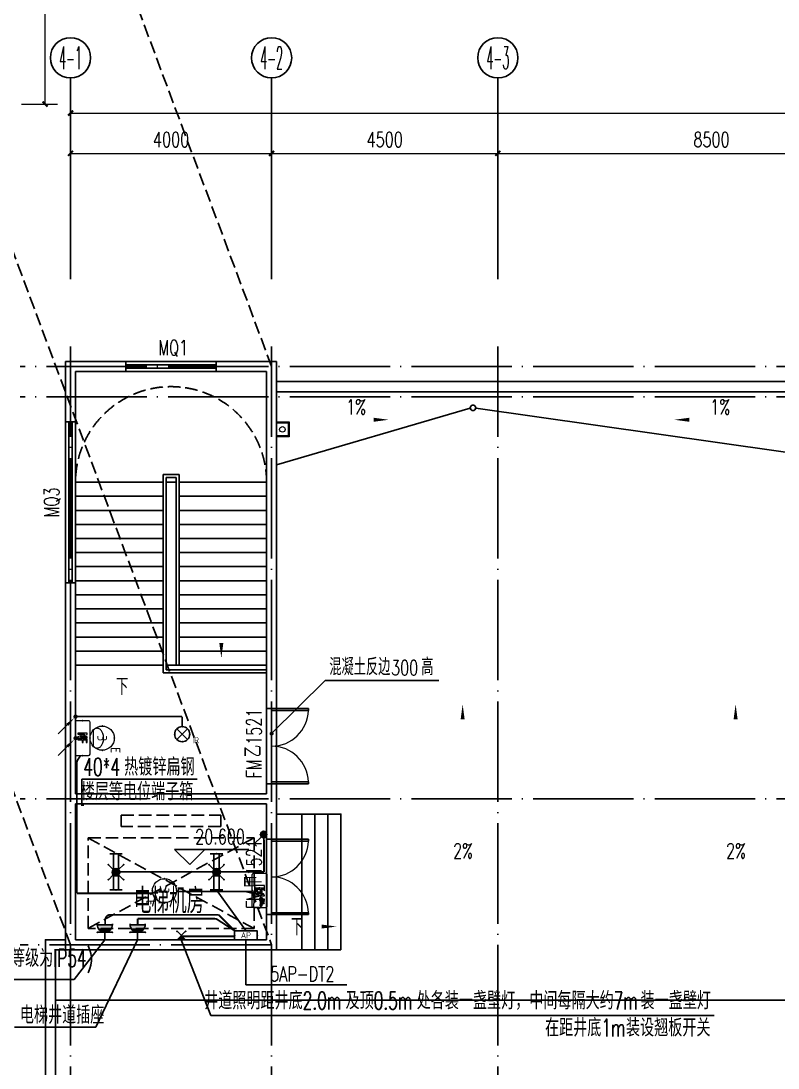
# Model space of a CAD drawing. Extents: x -124594 to 516503, y -3148 to 203159.
# Drawn here: x 356425 to 371484, y 102439 to 123263 of the extents above; entities that cross this region are included whole.
import ezdxf
from ezdxf.enums import TextEntityAlignment as Align

# ---------------------------------------------------------------- set-up
doc = ezdxf.new("R2010")
doc.units = 0
doc.header["$LTSCALE"] = 1000
doc.header["$MEASUREMENT"] = 0
for name, pattern in [('CENTER2', [1.125, 0.75, -0.125, 0.125, -0.125]), ('DASH', [0.35, 0.25, -0.1]), ('DOTE', [2.42, 2, -0.2, 0.02, -0.2])]:
    doc.linetypes.add(name, pattern=pattern)
for name, color, linetype in [('AXIS', 3, 'Continuous'), ('AXIS_TEXT', 7, 'Continuous'), ('DIM-插座', 3, 'Continuous'), ('DIM-箱柜', 3, 'Continuous'), ('DIM_LEAD', 3, 'Continuous'), ('DIM_SYMB', 3, 'Continuous'), ('DOOR_FIRE', 4, 'Continuous'), ('DOOR_FIRE_TEXT', 7, 'Continuous'), ('EQUIP-插座', 3, 'Continuous'), ('EQUIP-消防', 3, 'Continuous'), ('EQUIP-照明', 3, 'Continuous'), ('EQUIP-箱柜', 3, 'Continuous'), ('J-ANNO-标高标注', 144, 'Continuous'), ('J-AXIS-轴线', 1, 'DOTE'), ('J-DETL-立管管线', 181, 'Continuous'), ('J-DOOR-窗', 8, 'Continuous'), ('J-FLOR-屋顶', 140, 'Continuous'), ('J-STAIR-楼梯', 142, 'Continuous'), ('J-STAIR-电梯', 142, 'Continuous'), ('J-WALL-墙体', 2, 'Continuous'), ('LWIRE', 4, 'Continuous'), ('PUB_DIM', 3, 'Continuous'), ('PUB_TEXT', 7, 'Continuous'), ('TEL_LEAD', 3, 'Continuous'), ('TEL_TEXT', 7, 'Continuous'), ('WINDOW_TEXT', 7, 'Continuous'), ('WIRE-应急', 1, 'DASH'), ('WIRE-接地', 4, 'Continuous'), ('WIRE-插座', 5, 'Continuous'), ('WIRE-照明', 1, 'Continuous'), ('分水线', 4, 'Continuous')]:
    doc.layers.add(name, color=color, linetype=linetype)
doc.layers.add('建筑底图', color=8, linetype='Continuous', lineweight=5)
doc.styles.add('_TCH_AXIS', font='COMPLEX', dxfattribs={"bigfont": 'GBCBIG'})
doc.styles.add('_TCH_DIM', font='SIMPLEX', dxfattribs={"bigfont": 'GBCBIG'})
doc.styles.add('_TCH_DIM_T3', font='SIMPLEX', dxfattribs={"width": 0.705882, "bigfont": 'GBCBIG'})
doc.styles.add('_TCH_WINDOW', font='SIMPLEX', dxfattribs={"height": 3.5, "bigfont": 'GBCBIG'})
doc.styles.add('_TEL_ATTDEF', font='GBENOR', dxfattribs={"width": 0.8, "height": 3, "bigfont": 'GBCBIG'})
doc.styles.add('_TEL_DIM', font='SIMPLEX', dxfattribs={"width": 0.8, "height": 3.5, "bigfont": 'HZTXT'})
doc.styles.add('COMPLEX', font='COMPLEX')
doc.styles.add('HZ', font='simplex.shx', dxfattribs={"width": 0.7, "bigfont": 'hztxt.shx'})
doc.styles.get("Standard").update_dxf_attribs({"font": 'gbenor.shx', "bigfont": 'gbcbig.shx'})
doc.dimstyles.new('_TCH_ARCH&&100', dxfattribs={"dimtxt": 297.5, "dimasz": 100, "dimexe": 250, "dimexo": 300, "dimgap": 126.25, "dimtad": 1, "dimdec": 0, "dimzin": 0, "dimdsep": 46, "dimtxsty": '_TCH_DIM_T3', "dimblk": 'ARCHTICK', "dimcen": 0.09, "dimclrt": 7, "dimazin": 2, "dimtfac": 1, "dimtdec": 0, "dimtix": 1, "dimtmove": 2, "dimatfit": 3, "dimfxl": 1, "dimtolj": 1, "dimtzin": 0, "dimarcsym": 0})

# ---------------------------------------------------------------- blocks, each defined once
blk = doc.blocks.new('_AXISO')
blk.add_circle((0, 0), 0.5)
at = {"layer": 'AXIS_TEXT', "style": 'COMPLEX', "width": 1.041667}
blk.add_attdef('A', text='', height=0.56, dxfattribs=at).set_placement((-0.25, -0.28), (0.25, -0.28), align=Align.FIT)
blk = doc.blocks.new('_ArchTick')
at = {"color": 0, "linetype": 'ByBlock', "const_width": 0.4}
blk.add_lwpolyline([(-0.5, -0.5), (0.5, 0.5)], dxfattribs=at)
blk = doc.blocks.new('*D258')
at = {"layer": 'AXIS', "color": 0, "lineweight": -2, "transparency": 16777216}
for p, q in [((357411, 118430), (357411, 121680)), ((403911, 118430), (403911, 121680)), ((357411, 121430), (403911, 121430))]:
    blk.add_line(p, q, dxfattribs=at)
at = {"layer": 'Defpoints', "color": 0, "transparency": 16777216}
for p in [(403911, 121430), (357411, 118130), (403911, 118130)]:
    blk.add_point(p, dxfattribs=at)
at = {"layer": 'AXIS', "color": 0, "lineweight": -2, "transparency": 16777216, "xscale": 100, "yscale": 100, "zscale": 100, "rotation": 180}
blk.add_blockref('_ArchTick', (357411, 121430), dxfattribs=at)
at = {"layer": 'AXIS', "color": 0, "lineweight": -2, "transparency": 16777216, "xscale": 100, "yscale": 100, "zscale": 100}
blk.add_blockref('_ArchTick', (403911, 121430), dxfattribs=at)
at = {"layer": 'AXIS', "color": 7, "transparency": 16777216, "insert": (380661, 121705), "char_height": 297.5, "attachment_point": 5, "style": '_TCH_DIM_T3'}
blk.add_mtext('\\A1;46500', dxfattribs=at)
blk = doc.blocks.new('*D264')
at = {"layer": 'AXIS', "color": 0, "lineweight": -2, "transparency": 16777216}
for p, q in [((365911, 118430), (365911, 120880)), ((374411, 118430), (374411, 120880)), ((365911, 120630), (374411, 120630))]:
    blk.add_line(p, q, dxfattribs=at)
at = {"layer": 'Defpoints', "color": 0, "transparency": 16777216}
for p in [(374411, 120630), (365911, 118130), (374411, 118130)]:
    blk.add_point(p, dxfattribs=at)
at = {"layer": 'AXIS', "color": 0, "lineweight": -2, "transparency": 16777216, "xscale": 100, "yscale": 100, "zscale": 100, "rotation": 180}
blk.add_blockref('_ArchTick', (365911, 120630), dxfattribs=at)
at = {"layer": 'AXIS', "color": 0, "lineweight": -2, "transparency": 16777216, "xscale": 100, "yscale": 100, "zscale": 100}
blk.add_blockref('_ArchTick', (374411, 120630), dxfattribs=at)
at = {"layer": 'AXIS', "color": 7, "transparency": 16777216, "insert": (370161, 120905), "char_height": 297.5, "attachment_point": 5, "style": '_TCH_DIM_T3'}
blk.add_mtext('\\A1;8500', dxfattribs=at)
blk = doc.blocks.new('*D265')
at = {"layer": 'AXIS', "color": 0, "lineweight": -2, "transparency": 16777216}
for p, q in [((361411, 118430), (361411, 120880)), ((365911, 118430), (365911, 120880)), ((361411, 120630), (365911, 120630))]:
    blk.add_line(p, q, dxfattribs=at)
at = {"layer": 'Defpoints', "color": 0, "transparency": 16777216}
for p in [(365911, 120630), (361411, 118130), (365911, 118130)]:
    blk.add_point(p, dxfattribs=at)
at = {"layer": 'AXIS', "color": 0, "lineweight": -2, "transparency": 16777216, "xscale": 100, "yscale": 100, "zscale": 100, "rotation": 180}
blk.add_blockref('_ArchTick', (361411, 120630), dxfattribs=at)
at = {"layer": 'AXIS', "color": 0, "lineweight": -2, "transparency": 16777216, "xscale": 100, "yscale": 100, "zscale": 100}
blk.add_blockref('_ArchTick', (365911, 120630), dxfattribs=at)
at = {"layer": 'AXIS', "color": 7, "transparency": 16777216, "insert": (363661, 120905), "char_height": 297.5, "attachment_point": 5, "style": '_TCH_DIM_T3'}
blk.add_mtext('\\A1;4500', dxfattribs=at)
blk = doc.blocks.new('*D266')
at = {"layer": 'AXIS', "color": 0, "lineweight": -2, "transparency": 16777216}
for p, q in [((357411, 118430), (357411, 120880)), ((361411, 118430), (361411, 120880)), ((357411, 120630), (361411, 120630))]:
    blk.add_line(p, q, dxfattribs=at)
at = {"layer": 'Defpoints', "color": 0, "transparency": 16777216}
for p in [(361411, 120630), (357411, 118130), (361411, 118130)]:
    blk.add_point(p, dxfattribs=at)
at = {"layer": 'AXIS', "color": 0, "lineweight": -2, "transparency": 16777216, "xscale": 100, "yscale": 100, "zscale": 100, "rotation": 180}
blk.add_blockref('_ArchTick', (357411, 120630), dxfattribs=at)
at = {"layer": 'AXIS', "color": 0, "lineweight": -2, "transparency": 16777216, "xscale": 100, "yscale": 100, "zscale": 100}
blk.add_blockref('_ArchTick', (361411, 120630), dxfattribs=at)
at = {"layer": 'AXIS', "color": 7, "transparency": 16777216, "insert": (359411, 120905), "char_height": 297.5, "attachment_point": 5, "style": '_TCH_DIM_T3'}
blk.add_mtext('\\A1;4000', dxfattribs=at)
blk = doc.blocks.new('*D295')
at = {"layer": 'Defpoints', "color": 0, "transparency": 16777216}
for p in [(356136, 126611), (356905, 126611), (356136, 121611)]:
    blk.add_point(p, dxfattribs=at)
at = {"layer": 'PUB_DIM', "color": 0, "lineweight": -2, "transparency": 16777216}
for p, q in [((356436, 126611), (357155, 126611)), ((356905, 121611), (356905, 126611)), ((356436, 121611), (357155, 121611))]:
    blk.add_line(p, q, dxfattribs=at)
at = {"layer": 'PUB_DIM', "color": 0, "lineweight": -2, "transparency": 16777216, "xscale": 100, "yscale": 100, "zscale": 100}
for p, rotation in [((356905, 126611), 90), ((356905, 121611), 270)]:
    blk.add_blockref('_ArchTick', p, dxfattribs=dict(at, rotation=rotation))
at = {"layer": 'PUB_DIM', "color": 7, "transparency": 16777216, "insert": (356630, 124111), "char_height": 297.5, "attachment_point": 5, "rotation": 90, "style": '_TCH_DIM_T3'}
blk.add_mtext('\\A1;5000', dxfattribs=at)
blk = doc.blocks.new('$TCHSYS$WIN2D')
for p, q in [((-0.5, 0.5), (0.5, 0.5)), ((-0.5, 0.5), (-0.5, -0.5)), ((0.5, 0.5), (0.5, -0.5)), ((0.5, 0.1667), (-0.5, 0.1667)), ((0.5, -0.1667), (-0.5, -0.1667)), ((-0.5, -0.5), (0.5, -0.5))]:
    blk.add_line(p, q)
blk = doc.blocks.new('$DorLib2D$00000002')
for p, q in [((-0.5, 0), (-0.5, 0.4875)), ((-0.475, 0.4875), (-0.5, 0.4875)), ((-0.475, 0), (-0.475, 0.4875)), ((0.475, 0), (0.475, 0.4875)), ((0.475, 0.4875), (0.5, 0.4875)), ((0.5, 0), (0.5, 0.4875)), ((-0.5, 0), (-0.475, 0)), ((0.5, 0), (0.475, 0))]:
    blk.add_line(p, q)
at = {"lineweight": 13}
for centre, start, end in [((-0.4875, 0), 0, 88.53072), ((0.4875, 0), 91.46928, 180)]:
    blk.add_arc(centre, 0.4875, start, end, dxfattribs=at)
blk = doc.blocks.new('$equip_U$00000091(cyquan-PC)')
at = {"lineweight": 0}
for p, q in [((0.031, 0.482), (0.031, 0.098)), ((0.183, 0.482), (0.031, 0.482)), ((0.072, 0.44), (0.183, 0.44)), ((0.072, 0.314), (0.072, 0.44)), ((0.183, 0.44), (0.183, 0.482)), ((0.031, 0.098), (0.072, 0.098)), ((0.183, 0.314), (0.072, 0.314)), ((0.072, 0.271), (0.183, 0.271)), ((0.072, 0.098), (0.072, 0.271)), ((0.183, 0.271), (0.183, 0.314))]:
    blk.add_line(p, q, dxfattribs=at)
blk.add_lwpolyline([(-0.658, 0), (0.658, 0, 0.414214), (0.72, 0.062), (0.72, 0.538, 0.414213), (0.658, 0.6), (-0.658, 0.6, 0.414214), (-0.72, 0.538, 0), (-0.72, 0.062, 0.414245), (-0.658, 0, 18481.445439)], format="xyb", dxfattribs=at)
blk.add_lwpolyline([(-0.203, 0.482), (-0.203, 0.098), (-0.162, 0.098), (-0.162, 0.377), (-0.16, 0.377), (-0.061, 0.098), (-0.016, 0.098), (-0.016, 0.482), (-0.057, 0.482), (-0.057, 0.204), (-0.059, 0.204), (-0.158, 0.482)], close=True, dxfattribs=at)
for p in [(0, 0.6), (-0.72, 0.3), (0, 0), (0.72, 0.3)]:
    blk.add_point(p)
at = {"color": 7, "style": '_TEL_DIM', "flags": 1}
for tag in ['A', 'REMARK']:
    blk.add_attdef(tag, text='', height=0.00002, dxfattribs=at).set_placement((0, 0), align=Align.MIDDLE_CENTER)
blk = doc.blocks.new('$equip_U$00000078(OW7S4Z35Z8O8O2W)')
at = {"xscale": 1.59999999999984, "yscale": 1.59999999999984, "zscale": 1.59999999999984}
blk.add_blockref('$equip_U$00000091(cyquan-PC)', (0, 0), dxfattribs=at)
at = {"color": 7, "style": '_TEL_DIM', "flags": 1}
blk.add_attdef('A', text='', height=0.0000333, dxfattribs=at).set_placement((0, 0), align=Align.MIDDLE_CENTER)
blk = doc.blocks.new('$equip_U$00000137(cyquan-PC)')
at = {"color": 253, "lineweight": 0}
for p, q in [((-0.334, 0.448), (-0.355, 0.426)), ((-0.31, 0.468), (-0.334, 0.448)), ((-0.283, 0.487), (-0.31, 0.468)), ((-0.254, 0.504), (-0.283, 0.487)), ((-0.222, 0.519), (-0.254, 0.504)), ((-0.188, 0.532), (-0.222, 0.519)), ((-0.153, 0.543), (-0.188, 0.532)), ((-0.116, 0.552), (-0.153, 0.543)), ((-0.078, 0.558), (-0.116, 0.552)), ((-0.039, 0.562), (-0.078, 0.558)), ((0, 0.563), (-0.039, 0.562)), ((0.039, 0.562), (0, 0.563)), ((0.078, 0.558), (0.039, 0.562)), ((0.116, 0.552), (0.078, 0.558)), ((0.153, 0.543), (0.116, 0.552)), ((0.188, 0.532), (0.153, 0.543)), ((0.222, 0.519), (0.188, 0.532)), ((0.254, 0.504), (0.222, 0.519)), ((0.283, 0.487), (0.254, 0.504)), ((0.31, 0.468), (0.283, 0.487)), ((0.334, 0.448), (0.31, 0.468)), ((0.355, 0.426), (0.334, 0.448)), ((-0.405, 0.328), (-0.409, 0.302)), ((-0.409, 0.302), (-0.408, 0.276)), ((-0.408, 0.276), (-0.404, 0.25)), ((-0.398, 0.353), (-0.405, 0.328)), ((-0.404, 0.25), (-0.396, 0.224)), ((-0.387, 0.378), (-0.398, 0.353)), ((-0.396, 0.224), (-0.385, 0.199)), ((-0.373, 0.402), (-0.387, 0.378)), ((-0.385, 0.199), (-0.37, 0.175)), ((-0.355, 0.426), (-0.373, 0.402)), ((-0.37, 0.175), (-0.352, 0.152)), ((-0.352, 0.152), (-0.33, 0.131)), ((-0.33, 0.131), (0.33, 0.131)), ((0.33, 0.131), (0.352, 0.152)), ((0.352, 0.152), (0.37, 0.175)), ((0.373, 0.402), (0.355, 0.426)), ((0.37, 0.175), (0.385, 0.199)), ((0.387, 0.378), (0.373, 0.402)), ((0.385, 0.199), (0.396, 0.224)), ((0.398, 0.353), (0.387, 0.378)), ((0.396, 0.224), (0.404, 0.25)), ((0.405, 0.328), (0.398, 0.353)), ((0.404, 0.25), (0.408, 0.276)), ((0.409, 0.302), (0.405, 0.328)), ((0.408, 0.276), (0.409, 0.302))]:
    blk.add_line(p, q, dxfattribs=at)
at = {"lineweight": 0}
blk.add_circle((0, 0.502), 0.502, dxfattribs=at)
for p in [(0, 1.005), (-0.502, 0.502), (0.502, 0.502)]:
    blk.add_point(p)
at = {"color": 7, "style": '_TEL_DIM'}
blk.add_attdef('$TEXT$', text='', height=0.4, dxfattribs=at).set_placement((0.5, 1.056), align=Align.MIDDLE_CENTER)
at = {"color": 7, "lineweight": 0, "style": '_TEL_DIM'}
blk.add_attdef('3', text='', height=0.4, dxfattribs=at).set_placement((0.002, 0.502), align=Align.MIDDLE_CENTER)
at = {"color": 7, "style": '_TEL_DIM', "flags": 1}
for tag in ['A', 'REMARK']:
    blk.add_attdef(tag, text='', height=0.00002, dxfattribs=at).set_placement((0, 0), align=Align.MIDDLE_CENTER)
blk = doc.blocks.new('$equip_U$00000082(OW7S4Z35Z8O8O2W)')
ref = blk.add_blockref('$equip_U$00000137(cyquan-PC)', (0, -0.804), dxfattribs=dict(xscale=1.59999999999984, yscale=1.59999999999984, zscale=1.59999999999984))
ref.add_attrib('3', '3', dxfattribs={"color": 7, "lineweight": 0, "height": 0.64, "style": '_TEL_ATTDEF'}).set_placement((0.004, 0), align=Align.MIDDLE_CENTER)
ref.add_attrib('$TEXT$', 'E', dxfattribs={"color": 7, "height": 0.64, "style": '_TEL_ATTDEF'}).set_placement((0.799, 0.886), align=Align.MIDDLE_CENTER)
at = {"color": 7, "style": '_TEL_DIM', "flags": 1}
blk.add_attdef('A', text='', height=0.0000333, dxfattribs=at).set_placement((0, 0), align=Align.MIDDLE_CENTER)
blk = doc.blocks.new('$TelecSys$00000081')
for p, q in [((0.104, 0.104), (0.104, 0.104)), ((-1.15, -1.15), (-0.55, -0.55)), ((-0.104, -0.104), (-0.104, -0.104))]:
    blk.add_line(p, q)
at = {"const_width": 0.142}
blk.add_lwpolyline([(0.071, 0, 1), (-0.071, 0, 1)], format="xyb", close=True, dxfattribs=at)
blk.add_solid([(-0.62, -0.48), (-0.48, -0.62), (-0.1, -0.1)])
at = {"width": 0.8, "flags": 9}
blk.add_attdef('A', (0, 0), '', height=0.00002, rotation=180, dxfattribs=at)
blk = doc.blocks.new('$equip$00002530')
for p, q in [((-0.354, 0.354), (0.354, -0.354)), ((0.354, 0.354), (-0.354, -0.354))]:
    blk.add_line(p, q)
at = {"const_width": 0.0667}
blk.add_lwpolyline([(0, 0.5, -1), (0, -0.5, -1), (0, 0.5, -2.479085)], format="xyb", dxfattribs=at)
blk.add_circle((0, 0), 0.5)
for p in [(-0.5, 0), (0, 0.5), (0.5, 0), (0, -0.5)]:
    blk.add_point(p)
at = {"color": 7, "style": '_TEL_DIM', "flags": 1}
blk.add_attdef('A', text='', height=0.00002, dxfattribs=at).set_placement((0, 0), align=Align.MIDDLE_CENTER)
at = {"color": 7, "style": '_TEL_DIM'}
blk.add_attdef('$TEXT$', text='', height=0.4, dxfattribs=at).set_placement((0.887, -0.396), align=Align.MIDDLE_CENTER)
blk = doc.blocks.new('$equip$00002698')
for p, q in [((-0.75, 0.6), (-0.75, 0)), ((0.75, 0.6), (-0.75, 0.6)), ((-0.75, 0), (0.75, 0)), ((0.75, 0), (0.75, 0.6))]:
    blk.add_line(p, q)
at = {"const_width": 0.0667}
blk.add_lwpolyline([(-0.75, 0.6), (-0.75, 0), (0.75, 0), (0.75, 0.6), (-0.75, 0.6), (-0.75, 0)], dxfattribs=at)
for p in [(-0.75, 0.3), (0, 0.6), (0, 0), (0.75, 0.3)]:
    blk.add_point(p)
at = {"color": 7, "style": '_TEL_DIM', "flags": 1}
for tag in ['REMARK', 'A']:
    blk.add_attdef(tag, text='', height=0.4, dxfattribs=at).set_placement((0, 0), align=Align.MIDDLE_CENTER)
at = {"color": 7, "style": '_TEL_DIM'}
blk.add_attdef('$TEXT$', text='', height=0.4, dxfattribs=at).set_placement((0, 0.3), align=Align.MIDDLE_CENTER)
blk = doc.blocks.new('$equip$00001160')
for p, q in [((-1.2, 0.417), (-1.2, -0.417)), ((-1.2, 0.167), (1.2, 0.167)), ((1.2, 0.417), (1.2, -0.417)), ((-1.2, -0.167), (1.2, -0.167))]:
    blk.add_line(p, q)
at = {"const_width": 0.1}
for points in [[(-1.2, 0.167), (1.2, 0.167)], [(-1.2, -0.167), (1.2, -0.167)]]:
    blk.add_lwpolyline(points, dxfattribs=at)
at = {"layer": 'EQUIP-照明'}
for p in [(-1.2, 0), (0, 0.167), (1.2, 0), (0, -0.167)]:
    blk.add_point(p, dxfattribs=at)
at = {"layer": 'EQUIP-照明', "flags": 9}
blk.add_attdef('A', (0, 0), '', height=0.00002, dxfattribs=at)
blk = doc.blocks.new('$equip$00001962')
for p, q in [((0.147, 0.356), (0.625, 0.833)), ((0.625, 0.833), (0.766, 0.692))]:
    blk.add_line(p, q)
blk.add_circle((0, 0.208), 0.208)
for p in [(-0.208, 0.208), (0, 0.417), (0, 0), (0.208, 0.208)]:
    blk.add_point(p)
for points in [[(-0.18, 0.313), (0.18, 0.313), (-0.208, 0.208), (0.208, 0.208)], [(-0.18, 0.104), (0.18, 0.104), (-0.208, 0.208), (0.208, 0.208)], [(-0.104, 0.389), (0.104, 0.389), (-0.18, 0.313), (0.18, 0.313)], [(-0.104, 0.028), (0.104, 0.028), (-0.18, 0.104), (0.18, 0.104)], [(0, 0.417), (0, 0.417), (-0.104, 0.389), (0.104, 0.389)], [(0, 0), (0, 0), (-0.104, 0.028), (0.104, 0.028)]]:
    blk.add_solid(points)
at = {"layer": 'TEL_TEXT', "style": '_TEL_DIM', "flags": 1}
blk.add_attdef('A', text='', height=0.00002, dxfattribs=at).set_placement((0, 0), align=Align.MIDDLE_CENTER)
blk = doc.blocks.new('$equip$00002603')
blk.add_hatch(color=256).paths.add_polyline_path([(0.25, 0.5, 1), (-0.25, 0.5, 1)])
for p, q in [((-0.5, 1), (-0.177, 0.677)), ((0.5, 1), (0.177, 0.677)), ((-0.177, 0.323), (-0.5, 0)), ((0.177, 0.323), (0.5, 0))]:
    blk.add_line(p, q)
blk.add_circle((0, 0.5), 0.25)
for p in [(-0.5, 1), (0.5, 1), (-0.5, 0), (0.5, 0)]:
    blk.add_point(p)
at = {"color": 7, "style": '_TEL_DIM', "flags": 1}
blk.add_attdef('A', text='', height=0.000025, dxfattribs=at).set_placement((0, 0), align=Align.MIDDLE_CENTER)
blk = doc.blocks.new('$equip_U$00000088(cyquan-PC)')
at = {"lineweight": 0}
blk.add_lwpolyline([(-0.658, 0), (0.658, 0, 0.414214), (0.72, 0.062), (0.72, 0.538, 0.414213), (0.658, 0.6), (-0.658, 0.6, 0.414214), (-0.72, 0.538, 0), (-0.72, 0.062, 0.414245), (-0.658, 0, 18481.445439)], format="xyb", dxfattribs=at)
for points in [[(-0.108, 0.508), (-0.108, 0.131), (-0.066, 0.089), (-0.201, 0.089), (-0.201, 0.51), (-0.11, 0.51, -0.414214)], [(-0.102, 0.468, -0.414214), (-0.104, 0.47), (-0.104, 0.508, -0.414214), (-0.102, 0.51), (0.138, 0.51, -0.414214), (0.14, 0.508), (0.14, 0.47, -0.414214), (0.138, 0.468)], [(0.22, 0.089), (0.204, 0.089), (0.145, 0.131), (0.145, 0.182), (0.153, 0.182, 1), (0.153, 0.241), (0.145, 0.241), (0.145, 0.508, -0.414214), (0.147, 0.51), (0.22, 0.51)], [(-0.104, 0.334, -0.414214), (-0.102, 0.336), (-0.075, 0.336), (-0.034, 0.385, -0.221695), (-0.018, 0.392), (0.073, 0.392, -0.235469), (0.08, 0.389), (0.132, 0.32, -1), (0.098, 0.296), (0.057, 0.35), (0.046, 0.35, 0.542956), (0.042, 0.344), (0.07, 0.281, -0.096289), (0.073, 0.268), (0.074, 0.232), (0.153, 0.232, -1), (0.153, 0.19), (0.05, 0.19, -0.404026), (0.029, 0.211), (0.027, 0.267, 0.774283), (0.023, 0.268), (-0.039, 0.148, -1), (-0.08, 0.169), (-0.019, 0.289), (-0.031, 0.318, 0.554309), (-0.038, 0.319), (-0.057, 0.297, -0.221695), (-0.062, 0.294), (-0.102, 0.294, -0.414214), (-0.104, 0.296)], [(0.01, 0.089), (-0.055, 0.089, -0.912194), (-0.025, 0.119)]]:
    blk.add_lwpolyline(points, format="xyb", close=True, dxfattribs=at)
for points in [[(0.313, 0.204), (0.307, 0.201), (0.302, 0.2), (0.296, 0.198), (0.291, 0.197), (0.285, 0.196), (0.287, 0.193), (0.289, 0.187), (0.292, 0.187), (0.297, 0.189), (0.303, 0.191), (0.309, 0.193), (0.31, 0.194), (0.316, 0.196), (0.321, 0.2), (0.325, 0.203), (0.33, 0.207), (0.334, 0.205), (0.339, 0.202), (0.344, 0.199), (0.349, 0.196), (0.354, 0.192), (0.359, 0.188), (0.36, 0.191), (0.364, 0.197), (0.361, 0.199), (0.356, 0.202), (0.351, 0.205), (0.346, 0.208), (0.341, 0.211), (0.336, 0.213), (0.339, 0.219), (0.342, 0.225), (0.344, 0.231), (0.347, 0.238), (0.339, 0.238), (0.337, 0.234), (0.334, 0.227), (0.331, 0.221), (0.329, 0.217), (0.325, 0.218), (0.32, 0.22), (0.314, 0.222), (0.307, 0.225), (0.307, 0.225), (0.31, 0.232), (0.313, 0.238), (0.339, 0.238), (0.347, 0.238), (0.35, 0.238), (0.353, 0.238), (0.359, 0.237), (0.365, 0.237), (0.365, 0.245), (0.362, 0.245), (0.356, 0.245), (0.35, 0.245), (0.316, 0.245), (0.316, 0.246), (0.319, 0.254), (0.321, 0.258), (0.324, 0.263), (0.32, 0.264), (0.315, 0.267), (0.314, 0.265), (0.313, 0.258), (0.31, 0.252), (0.308, 0.245), (0.295, 0.245), (0.294, 0.245), (0.288, 0.245), (0.283, 0.245), (0.283, 0.237), (0.285, 0.237), (0.291, 0.237), (0.296, 0.238), (0.305, 0.238), (0.303, 0.233), (0.3, 0.227), (0.296, 0.22), (0.301, 0.219), (0.307, 0.217), (0.312, 0.215), (0.317, 0.213), (0.322, 0.211), (0.322, 0.21), (0.318, 0.207)], [(0.32, 0.295), (0.315, 0.291), (0.316, 0.29), (0.319, 0.285), (0.322, 0.278), (0.288, 0.278), (0.288, 0.275), (0.288, 0.268), (0.288, 0.265), (0.288, 0.257), (0.296, 0.257), (0.296, 0.27), (0.351, 0.27), (0.351, 0.256), (0.359, 0.256), (0.358, 0.261), (0.358, 0.267), (0.358, 0.27), (0.359, 0.278), (0.324, 0.278), (0.325, 0.278), (0.329, 0.282), (0.328, 0.285), (0.324, 0.291), (0.321, 0.296)], [(0.397, 0.11), (0.362, 0.11), (0.362, 0.135), (0.392, 0.135), (0.392, 0.143), (0.362, 0.143), (0.362, 0.165), (0.395, 0.165), (0.395, 0.173), (0.351, 0.173), (0.351, 0.102), (0.397, 0.102)], [(0.38, 0.19), (0.385, 0.19), (0.39, 0.19), (0.397, 0.19), (0.438, 0.19), (0.438, 0.19), (0.445, 0.19), (0.451, 0.19), (0.455, 0.189), (0.455, 0.199), (0.454, 0.199), (0.449, 0.198), (0.444, 0.198), (0.437, 0.198), (0.423, 0.198), (0.423, 0.219), (0.437, 0.219), (0.438, 0.219), (0.444, 0.218), (0.449, 0.218), (0.449, 0.226), (0.448, 0.226), (0.443, 0.226), (0.437, 0.226), (0.423, 0.226), (0.423, 0.244), (0.432, 0.244), (0.434, 0.244), (0.44, 0.244), (0.445, 0.244), (0.445, 0.251), (0.447, 0.25), (0.452, 0.247), (0.457, 0.244), (0.458, 0.248), (0.462, 0.254), (0.457, 0.256), (0.451, 0.258), (0.446, 0.261), (0.441, 0.264), (0.437, 0.268), (0.433, 0.272), (0.429, 0.277), (0.425, 0.282), (0.422, 0.288), (0.424, 0.29), (0.42, 0.292), (0.415, 0.295), (0.414, 0.292), (0.411, 0.286), (0.408, 0.28), (0.404, 0.275), (0.4, 0.27), (0.396, 0.265), (0.395, 0.264), (0.389, 0.26), (0.384, 0.256), (0.38, 0.253), (0.375, 0.251), (0.377, 0.248), (0.38, 0.242), (0.384, 0.245), (0.39, 0.248), (0.393, 0.251), (0.393, 0.244), (0.395, 0.244), (0.4, 0.244), (0.408, 0.244), (0.415, 0.244), (0.415, 0.226), (0.404, 0.226), (0.398, 0.226), (0.392, 0.226), (0.388, 0.226), (0.388, 0.218), (0.392, 0.218), (0.397, 0.218), (0.405, 0.219), (0.415, 0.219), (0.415, 0.198), (0.397, 0.198), (0.391, 0.198), (0.385, 0.198), (0.38, 0.198)], [(0.406, 0.252), (0.4, 0.253), (0.395, 0.253), (0.399, 0.256), (0.403, 0.261), (0.407, 0.265), (0.411, 0.271), (0.415, 0.276), (0.418, 0.282), (0.418, 0.282), (0.421, 0.276), (0.425, 0.27), (0.428, 0.265), (0.432, 0.26), (0.437, 0.256), (0.442, 0.253), (0.442, 0.253), (0.437, 0.252), (0.43, 0.252), (0.408, 0.252)], [(0.405, 0.102), (0.416, 0.102), (0.431, 0.131), (0.446, 0.102), (0.457, 0.102), (0.436, 0.14), (0.455, 0.173), (0.444, 0.173), (0.431, 0.147), (0.418, 0.173), (0.407, 0.173), (0.426, 0.14)], [(0.541, 0.234), (0.542, 0.229), (0.542, 0.222), (0.542, 0.202), (0.516, 0.202), (0.516, 0.245), (0.546, 0.245), (0.546, 0.249), (0.545, 0.257), (0.545, 0.27), (0.545, 0.276), (0.546, 0.282), (0.538, 0.282), (0.538, 0.278), (0.538, 0.27), (0.538, 0.253), (0.516, 0.253), (0.516, 0.28), (0.516, 0.287), (0.516, 0.293), (0.509, 0.293), (0.509, 0.287), (0.509, 0.28), (0.509, 0.253), (0.487, 0.253), (0.487, 0.271), (0.487, 0.275), (0.488, 0.282), (0.48, 0.282), (0.48, 0.278), (0.48, 0.271), (0.48, 0.257), (0.48, 0.252), (0.48, 0.245), (0.509, 0.245), (0.509, 0.202), (0.483, 0.202), (0.483, 0.222), (0.483, 0.228), (0.483, 0.234), (0.476, 0.234), (0.476, 0.23), (0.476, 0.222), (0.476, 0.208), (0.476, 0.201), (0.476, 0.194), (0.542, 0.194), (0.542, 0.186), (0.549, 0.186), (0.549, 0.187), (0.549, 0.193), (0.549, 0.201), (0.549, 0.222), (0.549, 0.227), (0.549, 0.234)], [(0.494, 0.102), (0.494, 0.102), (0.484, 0.102), (0.484, 0.173), (0.494, 0.173)], [(0.524, 0.173), (0.524, 0.165), (0.542, 0.165), (0.542, 0.102), (0.552, 0.102), (0.552, 0.165), (0.571, 0.165), (0.571, 0.173)], [(0.641, 0.19), (0.641, 0.194), (0.641, 0.202), (0.641, 0.208), (0.641, 0.257), (0.641, 0.264), (0.641, 0.271), (0.641, 0.278), (0.575, 0.278), (0.576, 0.272), (0.576, 0.264), (0.576, 0.257), (0.576, 0.208), (0.576, 0.204), (0.576, 0.197), (0.575, 0.19), (0.583, 0.19), (0.583, 0.2), (0.633, 0.2), (0.633, 0.19)], [(0.633, 0.208), (0.583, 0.208), (0.583, 0.27), (0.633, 0.27)]]:
    blk.add_lwpolyline(points, close=True, dxfattribs=at)
blk.add_circle((-0.024, 0.43), 0.0295, dxfattribs=at)
for p in [(0, 0.6), (-0.72, 0.3), (0, 0), (0.72, 0.3)]:
    blk.add_point(p)
at = {"color": 7, "style": '_TEL_DIM', "flags": 1}
for tag in ['A', 'REMARK']:
    blk.add_attdef(tag, text='', height=0.00002, dxfattribs=at).set_placement((0, 0), align=Align.MIDDLE_CENTER)
blk = doc.blocks.new('$equip_U$00000077(OW7S4Z35Z8O8O2W)')
at = {"xscale": 1.59999999999984, "yscale": 1.59999999999984, "zscale": 1.59999999999984}
blk.add_blockref('$equip_U$00000088(cyquan-PC)', (0, 0), dxfattribs=at)
at = {"color": 7, "style": '_TEL_DIM', "flags": 1}
blk.add_attdef('A', text='', height=0.0000333, dxfattribs=at).set_placement((0, 0), align=Align.MIDDLE_CENTER)
blk = doc.blocks.new('$equip_U$00000139(cyquan-PC)')
at = {"lineweight": 0}
blk.add_lwpolyline([(-0.5, 0, 1), (0.5, 0, 1), (-0.5, 0, 0.911406)], format="xyb", dxfattribs=at)
for p in [(0, 0.5), (-0.5, 0), (0.5, 0), (0, -0.5)]:
    blk.add_point(p)
at = {"color": 7, "lineweight": 0, "style": '_TEL_DIM'}
blk.add_attdef('E', text='', height=0.4, dxfattribs=at).set_placement((0.497, 0.549), align=Align.MIDDLE_CENTER)
at = {"color": 7, "style": '_TEL_DIM'}
blk.add_attdef('$TEXT$', text='', height=0.4, dxfattribs=at).set_placement((0, 0), align=Align.MIDDLE_CENTER)
at = {"color": 7, "style": '_TEL_DIM', "flags": 1}
for tag in ['A', 'REMARK']:
    blk.add_attdef(tag, text='', height=0.00002, dxfattribs=at).set_placement((0, 0), align=Align.MIDDLE_CENTER)
blk = doc.blocks.new('$equip_U$00000081(OW7S4Z35Z8O8O2W)')
ref = blk.add_blockref('$equip_U$00000139(cyquan-PC)', (0, 0), dxfattribs=dict(xscale=1.59999999999984, yscale=1.59999999999984, zscale=1.59999999999984))
ref.add_attrib('E', 'E', dxfattribs={"color": 7, "lineweight": 0, "height": 0.64, "style": '_TEL_ATTDEF'}).set_placement((0.796, 0.878), align=Align.MIDDLE_CENTER)
ref.add_attrib('$TEXT$', '3', dxfattribs={"color": 7, "height": 0.64, "style": '_TEL_ATTDEF'}).set_placement((0, 0), align=Align.MIDDLE_CENTER)
at = {"color": 7, "style": '_TEL_DIM', "flags": 1}
blk.add_attdef('A', text='', height=0.0000333, dxfattribs=at).set_placement((0, 0), align=Align.MIDDLE_CENTER)
blk = doc.blocks.new('$equip$00001237')
for p, q in [((-0.5, 1.05), (-0.5, 1)), ((-0.5, 1), (0.5, 1)), ((0.5, 1.05), (0.5, 1)), ((0.5, 0.5), (-0.5, 0.5)), ((0, 0.5), (0, 0))]:
    blk.add_line(p, q)
blk.add_arc((0, 1), 0.5, 180, 0)
for p in [(0, 1), (-0.5, 0.5), (0, 0), (0.5, 0.5)]:
    blk.add_point(p)
for points in [[(0.433, 0.75), (-0.433, 0.75), (0.5, 1), (-0.5, 1)], [(0.25, 0.567), (-0.25, 0.567), (0.433, 0.75), (-0.433, 0.75)], [(0, 0.5), (0, 0.5), (0.25, 0.567), (-0.25, 0.567)]]:
    blk.add_solid(points)
at = {"flags": 9}
blk.add_attdef('A', (0, 0), '', height=0.00002, dxfattribs=at)
blk = doc.blocks.new('$equip$00001154')
for p, q in [((0, 0.283), (0, -0.283)), ((0, 0.283), (0.566, -0.283)), ((0.566, 0.283), (0, -0.283))]:
    blk.add_line(p, q)
for p in [(0, 0.004), (0.283, 0), (0.566, 0.283), (0.566, -0.283)]:
    blk.add_point(p)
blk.add_solid([(0, -0.283), (0.283, 0), (0, 0.283)])
at = {"layer": 'TEL_TEXT', "style": '_TEL_DIM', "flags": 1}
blk.add_attdef('A', text='', height=0.00002, dxfattribs=at).set_placement((0, 0), align=Align.MIDDLE_CENTER)
blk = doc.blocks.new('HERSFA')
at = {"color": 8}
for points in [[(361510.8, 115290.8), (361760.8, 115290.8), (361760.8, 114990.8), (361510.8, 114990.8)], [(361510.8, 115270.8), (361740.8, 115270.8), (361740.8, 115010.8), (361510.8, 115010.8)]]:
    blk.add_lwpolyline(points, dxfattribs=at)
blk.add_circle((361625.8, 115140.8), 55, dxfattribs=at)
at = {"layer": 'AXIS', "color": 8}
for p, q in [((357410.8, 118129.9), (357410.8, 122129.9)), ((361410.8, 118129.9), (361410.8, 122129.9)), ((365910.8, 118129.9), (365910.8, 122129.9))]:
    blk.add_line(p, q, dxfattribs=at)
at = {"layer": 'DIM_LEAD', "color": 8}
for p, q in [((361410.8, 109091.3), (362475.3, 110145.4)), ((362475.3, 110145.4), (364737.9, 110145.4))]:
    blk.add_line(p, q, dxfattribs=at)
at = {"layer": 'DIM_LEAD', "color": 8, "const_width": 40}
blk.add_lwpolyline([(361396.6, 109077.2, 1), (361425, 109105.3, 1)], format="xyb", close=True, dxfattribs=at)
at = {"layer": 'DIM_SYMB', "color": 8}
for points in [[(362386.7, 115332, 0, 0, 0), (363739.1, 115332, 0, 80, 0), (363439.1, 115332, 0, 0, 0)], [(371192.5, 115332, 0, 0, 0), (369419.4, 115332, 0, 80, 0), (369719.4, 115332, 0, 0, 0)], [(358410.8, 110310.8, 0, 0, 0), (358410.8, 115190.8, 0, 0, 0), (360410.8, 115190.8, 0, 0, 0), (360410.8, 110590.8, 0, 80, 0), (360410.8, 110890.8, 0, 0, 0)], [(365210.7, 107012.2, 0, 0, 0), (365210.7, 109674.3, 0, 80, 0), (365210.7, 109374.3, 0, 0, 0)], [(370640, 107012.2, 0, 0, 0), (370640, 109674.3, 0, 80, 0), (370640, 109374.3, 0, 0, 0)], [(362092.9, 105253.8, 0, 0, 0), (362704, 105253.8, 0, 80, 0), (362404, 105253.8, 0, 0, 0)]]:
    blk.add_lwpolyline(points, format="xyseb", dxfattribs=at)
at = {"layer": 'DOOR_FIRE', "color": 8}
for p, q in [((361310.8, 108090.8), (361310.8, 109590.8)), ((361510.8, 108090.8), (361510.8, 109590.8)), ((361310.8, 105490.8), (361310.8, 106990.8)), ((361510.8, 105490.8), (361510.8, 106990.8))]:
    blk.add_line(p, q, dxfattribs=at)
at = {"layer": 'J-ANNO-标高标注', "color": 8}
for p, q in [((359782.6, 106486), (359482.6, 106786)), ((359482.6, 106786), (360960.5, 106786)), ((359782.6, 106486), (360082.6, 106786))]:
    blk.add_line(p, q, dxfattribs=at)
at = {"layer": 'J-AXIS-轴线', "color": 8}
for p, q in [((357410.8, 90790.8), (357410.8, 116790.8)), ((361410.8, 90790.8), (361410.8, 116790.8)), ((365910.8, 90790.8), (365910.8, 116790.8)), ((404910.8, 116390.8), (356410.8, 116390.8)), ((404910.8, 115790.8), (356410.8, 115790.8)), ((404910.8, 107790.8), (356410.8, 107790.8)), ((361410.8, 104890.8), (356410.8, 104890.8))]:
    blk.add_line(p, q, dxfattribs=at)
at = {"layer": 'J-AXIS-轴线', "color": 8, "linetype": 'DASH'}
for points in [[(361410.8, 116390.8), (355136, 133210.6)], [(357410.8, 104890.8), (351136, 121710.6)], [(355136, 121710.6), (361410.8, 104890.8)]]:
    blk.add_lwpolyline(points, dxfattribs=at)
at = {"layer": 'J-DETL-立管管线', "color": 8}
blk.add_circle((365417.3, 115569.3), 55, dxfattribs=at)
at = {"layer": 'J-FLOR-屋顶', "color": 8}
for points in [[(399910.8, 116490.8), (391310.8, 116490.8), (391310.8, 116090.8), (361510.8, 116090.8)], [(361510.8, 115890.8), (391310.8, 115890.8), (391310.8, 115690.8), (399810.8, 115690.8)], [(404210.8, 104990.8), (404210.8, 104990.8), (404610.8, 104990.8), (404610.8, 91590.8), (404610.8, 91490.8), (357310.8, 91490.8), (356910.8, 91490.8), (356910.8, 104890.8), (356910.8, 104990.8), (357310.8, 104990.8)], [(357310.8, 104790.8), (357110.8, 104790.8), (357110.8, 91690.8), (404010.8, 91690.8)]]:
    blk.add_lwpolyline(points, dxfattribs=at)
at = {"layer": 'J-STAIR-楼梯', "color": 8}
for p, q in [((361310.8, 116290.8), (357510.8, 116290.8)), ((357510.8, 116290.8), (357510.8, 114090.8)), ((361310.8, 114090.8), (361310.8, 116290.8)), ((359570.8, 114240.8), (359250.8, 114240.8)), ((359250.8, 114240.8), (359250.8, 110300.8)), ((359510.8, 114180.8), (359310.8, 114180.8)), ((359310.8, 114180.8), (359310.8, 110360.8)), ((359510.8, 110450.8), (359510.8, 114180.8)), ((359570.8, 110450.8), (359570.8, 114240.8)), ((357510.8, 114090.8), (357510.8, 110450.8)), ((359250.8, 114090.8), (357510.8, 114090.8)), ((357510.8, 114090.8), (359250.8, 114090.8)), ((359310.8, 114090.8), (359310.8, 110450.8)), ((359310.8, 114090.8), (359510.8, 114090.8)), ((359510.8, 110450.8), (359510.8, 114090.8)), ((359570.8, 114090.8), (361310.8, 114090.8)), ((359570.8, 114090.8), (361310.8, 114090.8)), ((361310.8, 110450.8), (361310.8, 114090.8)), ((359250.8, 113810.8), (357510.8, 113810.8)), ((359570.8, 113810.8), (361310.8, 113810.8)), ((359250.8, 113530.8), (357510.8, 113530.8)), ((359570.8, 113530.8), (361310.8, 113530.8)), ((359250.8, 113250.8), (357510.8, 113250.8)), ((359570.8, 113250.8), (361310.8, 113250.8)), ((359250.8, 112970.8), (357510.8, 112970.8)), ((359570.8, 112970.8), (361310.8, 112970.8)), ((359250.8, 112690.8), (357510.8, 112690.8)), ((359570.8, 112690.8), (361310.8, 112690.8)), ((359250.8, 112410.8), (357510.8, 112410.8)), ((359570.8, 112410.8), (361310.8, 112410.8)), ((359250.8, 112130.8), (357510.8, 112130.8)), ((359570.8, 112130.8), (361310.8, 112130.8)), ((359250.8, 111850.8), (357510.8, 111850.8)), ((359570.8, 111850.8), (361310.8, 111850.8)), ((359250.8, 111570.8), (357510.8, 111570.8)), ((359570.8, 111570.8), (361310.8, 111570.8)), ((359250.8, 111290.8), (357510.8, 111290.8)), ((359570.8, 111290.8), (361310.8, 111290.8)), ((359250.8, 111010.8), (357510.8, 111010.8)), ((359570.8, 111010.8), (361310.8, 111010.8)), ((359250.8, 110730.8), (357510.8, 110730.8)), ((359570.8, 110730.8), (361310.8, 110730.8)), ((359250.8, 110450.8), (357510.8, 110450.8)), ((359510.8, 110450.8), (359310.8, 110450.8)), ((359510.8, 110450.8), (359570.8, 110450.8)), ((359510.8, 110450.8), (359570.8, 110450.8)), ((359570.8, 110450.8), (361310.8, 110450.8)), ((359250.8, 110300.8), (361310.8, 110300.8)), ((359310.8, 110360.8), (361310.8, 110360.8)), ((361310.8, 110360.8), (361310.8, 110300.8))]:
    blk.add_line(p, q, dxfattribs=at)
for points in [[(361510.8, 107490.8), (362790.8, 107490.8), (362790.8, 104790.8)], [(362010.8, 104790.8), (362010.8, 107490.8)], [(362270.8, 104790.8), (362270.8, 107490.8)], [(362530.8, 104790.8), (362530.8, 107490.8)], [(361510.8, 104790.8), (362790.8, 104790.8)]]:
    blk.add_lwpolyline(points, dxfattribs=at)
at = {"layer": 'J-STAIR-楼梯', "color": 8, "linetype": 'DASH'}
blk.add_arc((359410.8, 114090.8), 1900, 0, 180, dxfattribs=at)
at = {"layer": 'J-STAIR-电梯', "color": 8, "linetype": 'DASH'}
for p, q in [((358420.8, 107240.8), (358420.8, 107465.8)), ((358420.8, 107465.8), (360400.8, 107465.8)), ((360400.8, 107465.8), (360400.8, 107240.8)), ((360400.8, 107240.8), (358420.8, 107240.8)), ((357760.8, 105215.8), (357760.8, 107015.8)), ((357760.8, 107015.8), (361060.8, 107015.8)), ((361060.8, 107015.8), (357760.8, 105215.8)), ((361060.8, 105215.8), (357760.8, 107015.8)), ((361060.8, 107015.8), (361060.8, 105215.8)), ((361060.8, 105215.8), (357760.8, 105215.8))]:
    blk.add_line(p, q, dxfattribs=at)
at = {"layer": 'J-WALL-墙体', "color": 8}
for p, q in [((358510.8, 116490.8), (357310.8, 116490.8)), ((357310.8, 116490.8), (357310.8, 115290.8)), ((358510.8, 116290.8), (358510.8, 116490.8)), ((361510.8, 116490.8), (360310.8, 116490.8)), ((360310.8, 116490.8), (360310.8, 116290.8)), ((361510.8, 109590.8), (361510.8, 116490.8)), ((357510.8, 116290.8), (358510.8, 116290.8)), ((357510.8, 115290.8), (357510.8, 116290.8)), ((360310.8, 116290.8), (361310.8, 116290.8)), ((361310.8, 116290.8), (361310.8, 109590.8)), ((357310.8, 115290.8), (357510.8, 115290.8)), ((357510.8, 112090.8), (357310.8, 112090.8)), ((357310.8, 112090.8), (357310.8, 107790.8)), ((357510.8, 107890.8), (357510.8, 112090.8)), ((361310.8, 109590.8), (361510.8, 109590.8)), ((361510.8, 108090.8), (361310.8, 108090.8)), ((361310.8, 108090.8), (361310.8, 107890.8)), ((361510.8, 107790.8), (361510.8, 108090.8)), ((361310.8, 107890.8), (357510.8, 107890.8)), ((357310.8, 107790.8), (357310.8, 104790.8)), ((357510.8, 107690.8), (357510.8, 104990.8)), ((361310.8, 107690.8), (357510.8, 107690.8)), ((361310.8, 107690.8), (361310.8, 106990.8)), ((361510.8, 106990.8), (361510.8, 107790.8)), ((361310.8, 106990.8), (361510.8, 106990.8)), ((361510.8, 105490.8), (361310.8, 105490.8)), ((361310.8, 105490.8), (361310.8, 104990.8)), ((361510.8, 104790.8), (361510.8, 105490.8)), ((357510.8, 104990.8), (361310.8, 104990.8)), ((357310.8, 104790.8), (361510.8, 104790.8))]:
    blk.add_line(p, q, dxfattribs=at)
at = {"layer": '分水线', "color": 8}
for points in [[(361510.8, 114439), (365362.9, 115561.1)], [(365471.7, 115561.2), (373917.3, 114364.7), (382362.9, 115561.2)], [(357110.8, 103790.8), (404410.8, 103790.8)]]:
    blk.add_lwpolyline(points, dxfattribs=at)
at = {"layer": 'AXIS', "color": 8}
ref = blk.add_blockref('_AXISO', (357410.8, 122529.9), dxfattribs=dict(at, xscale=800, yscale=800, zscale=800))
ref.add_attrib('A', '4-1', dxfattribs={"layer": 'AXIS_TEXT', "color": 8, "height": 452.55, "style": '_TCH_AXIS', "width": 0.375}).set_placement((357184.6, 122303.6), (357637.1, 122303.6), align=Align.FIT)
ref = blk.add_blockref('_AXISO', (361410.8, 122529.9), dxfattribs=dict(at, xscale=800, yscale=800, zscale=800))
ref.add_attrib('A', '4-2', dxfattribs={"layer": 'AXIS_TEXT', "color": 8, "height": 452.55, "style": '_TCH_AXIS', "width": 0.344262}).set_placement((361184.6, 122303.6), (361637.1, 122303.6), align=Align.FIT)
ref = blk.add_blockref('_AXISO', (365910.8, 122529.9), dxfattribs=dict(at, xscale=800, yscale=800, zscale=800))
ref.add_attrib('A', '4-3', dxfattribs={"layer": 'AXIS_TEXT', "color": 8, "height": 452.55, "style": '_TCH_AXIS', "width": 0.344262}).set_placement((365684.6, 122303.6), (366137.1, 122303.6), align=Align.FIT)
at = {"layer": 'DOOR_FIRE', "color": 8, "xscale": -1500, "yscale": -1500, "zscale": 200, "rotation": 90}
for p in [(361410.8, 108840.8), (361410.8, 106240.8)]:
    blk.add_blockref('$DorLib2D$00000002', p, dxfattribs=at)
at = {"layer": 'J-DOOR-窗', "color": 8}
ref = blk.add_blockref('$TCHSYS$WIN2D', (359410.8, 116390.8), dxfattribs=dict(at, xscale=-1800, yscale=200, zscale=200, rotation=180))
ref.add_attrib('A', 'MQ1', (359155.8, 116617), dxfattribs={"layer": 'WINDOW_TEXT', "color": 8, "height": 297.5, "style": '_TCH_WINDOW', "width": 0.705882})
ref = blk.add_blockref('$TCHSYS$WIN2D', (357410.8, 113690.8), dxfattribs=dict(at, xscale=-3200, yscale=200, zscale=200, rotation=270))
ref.add_attrib('A', 'MQ3', (357184.6, 113390.8), dxfattribs={"layer": 'WINDOW_TEXT', "color": 8, "height": 297.5, "rotation": 90, "style": '_TCH_WINDOW', "width": 0.705882})
at = {"layer": 'DIM_LEAD', "color": 7, "style": '_TCH_DIM'}
for s, height, p in [('混凝土反边', 337.59, (362558.4, 110250.4)), ('高', 337.6, (364387.1, 110250.4))]:
    blk.add_text(s, height=height, dxfattribs=at).set_placement(p)
at = {"layer": 'DIM_LEAD', "color": 7, "style": '_TCH_DIM', "width": 0.705882}
blk.add_text('300', height=297.5, dxfattribs=at).set_placement((363787.1, 110250.4))
at = {"layer": 'DIM_SYMB', "color": 7, "style": '_TCH_DIM', "width": 0.705882}
for s, p in [('1%%%', (362892.9, 115437)), ('1%%%', (370136, 115437)), ('2%%%', (365020.7, 106609.7)), ('2%%%', (370450, 106609.7))]:
    blk.add_text(s, height=297.5, dxfattribs=at).set_placement(p)
at = {"layer": 'DIM_SYMB', "color": 7, "style": '_TCH_DIM'}
for p in [(358315.9, 109855.8), (361798, 105078.8)]:
    blk.add_text('下', height=337.6, dxfattribs=at).set_placement(p)
at = {"layer": 'DOOR_FIRE_TEXT', "color": 8, "style": '_TCH_WINDOW', "width": 0.705882}
for s, p in [('1521', (361210.8, 108868.7)), ('FM', (361210.8, 108202.9)), ('1521', (361210.8, 106268.7)), ('FM', (361210.8, 105602.9))]:
    blk.add_text(s, height=297.5, rotation=90, dxfattribs=at).set_placement(p)
at = {"layer": 'DOOR_FIRE_TEXT', "color": 8, "style": '_TCH_WINDOW'}
for s, p in [('乙', (361210.8, 108622.9)), ('甲', (361210.8, 106022.9))]:
    blk.add_text(s, height=337.6, rotation=90, dxfattribs=at).set_placement(p)
at = {"layer": 'J-ANNO-标高标注', "color": 7, "style": '_TCH_DIM', "width": 0.705882}
blk.add_text('20.600', height=297.5, dxfattribs=at).set_placement((359890.5, 106891))
at = {"layer": 'PUB_TEXT', "color": 8, "style": 'HZ', "width": 0.7}
blk.add_text('电梯机房', height=500, dxfattribs=at).set_placement((358670.5, 105514.1))
at = {"layer": 'AXIS', "color": 8}
for p1, p2, distance, picture, middle in [((357410.8, 118129.9), (403910.8, 118129.9), 3300, '*D258', (380660.8, 121704.9)), ((357410.8, 118129.9), (361410.8, 118129.9), 2500, '*D266', (359410.8, 120904.9)), ((361410.8, 118129.9), (365910.8, 118129.9), 2500, '*D265', (363660.8, 120904.9)), ((365910.8, 118129.9), (374410.8, 118129.9), 2500, '*D264', (370160.8, 120904.9))]:
    dim = blk.add_aligned_dim(p1=p1, p2=p2, distance=distance, dimstyle='_TCH_ARCH&&100', dxfattribs=at)
    dim.commit()
    dim.dimension.update_dxf_attribs({"geometry": picture, "text_midpoint": middle})
at = {"layer": 'PUB_DIM', "color": 8}
dim = blk.add_aligned_dim(p1=(356136, 121610.6), p2=(356136, 126610.6), distance=-769.2, dimstyle='_TCH_ARCH&&100', dxfattribs=at)
dim.commit()
dim.dimension.update_dxf_attribs({"geometry": '*D295', "text_midpoint": (356630.2, 124110.6)})

msp = doc.modelspace()

# ---------------------------------------------------------------- linework, layer by layer
at = {"layer": 'DIM-插座', "linetype": 'ByBlock'}
for p, q in [((358093, 104991), (357486, 104199)), ((358746, 104991), (357916, 103250)), ((357486, 104199), (351804, 104199)), ((357916, 103250), (356299, 103250))]:
    msp.add_line(p, q, dxfattribs=at)
at = {"layer": 'DIM-箱柜', "linetype": 'ByBlock'}
for p, q in [((359613, 104989), (360200, 103487)), ((360200, 103487), (370214, 103487))]:
    msp.add_line(p, q, dxfattribs=at)
at = {"layer": 'DIM-箱柜'}
for p, q in [((360900, 104991), (360900, 104094)), ((360900, 104094), (362908, 104094))]:
    msp.add_line(p, q, dxfattribs=at)
at = {"layer": 'TEL_LEAD', "linetype": 'ByBlock'}
for p, q in [((357633, 107691), (357633, 108184)), ((357633, 108184), (359928, 108184))]:
    msp.add_line(p, q, dxfattribs=at)
at = {"layer": 'WIRE-应急', "const_width": 35}
msp.add_lwpolyline([(357555, 108570, 0.146949), (357538, 108515)], format="xyb", dxfattribs=at)
for points in [[(357538, 105914), (357538, 108515)], [(357555, 108570), (357611, 108655)], [(359046, 105914), (357538, 105914)], [(360418, 105950), (359520, 105950)], [(361027, 105950), (360418, 105950)]]:
    msp.add_lwpolyline(points, dxfattribs=at)
at = {"layer": 'WIRE-接地', "linetype": 'CENTER2', "const_width": 30}
for points in [[(357633, 107691), (357633, 107648)], [(357664, 107691), (357664, 107648)]]:
    msp.add_lwpolyline(points, dxfattribs=at)
at = {"layer": 'WIRE-插座', "const_width": 35}
for points in [[(358102, 105388, -0.414214), (358202, 105488)], [(360275, 105410, -0.144474), (360330, 105394)]]:
    msp.add_lwpolyline(points, format="xyb", dxfattribs=at)
for points in [[(358102, 105291), (358102, 105388)], [(360358, 105488), (358202, 105488)], [(358746, 105291), (358746, 105410)], [(360275, 105410), (358746, 105410)], [(360675, 105171), (360330, 105394)], [(360675, 105171), (360358, 105488)]]:
    msp.add_lwpolyline(points, dxfattribs=at)
at = {"layer": 'WIRE-照明', "const_width": 35}
for points in [[(357511, 109429), (359631, 109429)], [(359631, 109429), (359632, 109229)], [(361258, 106982), (361253, 107021)], [(361259, 106341), (361259, 106968)], [(360265, 106341), (358365, 106341)], [(361259, 106341), (360365, 106341)], [(360900, 105171), (360315, 105981)], [(360675, 105059), (359630, 105059)]]:
    msp.add_lwpolyline(points, dxfattribs=at)
msp.add_lwpolyline([(361258, 106982, -0.034182), (361259, 106968)], format="xyb", dxfattribs=at)

# ---------------------------------------------------------------- block references
at = {"layer": 'EQUIP-插座', "xscale": 300, "yscale": 300, "zscale": 300}
for p in [(358093, 104991), (358746, 104991)]:
    msp.add_blockref('$equip$00001237', p, dxfattribs=at)
at = {"layer": 'EQUIP-消防', "yscale": 300, "zscale": 300}
for name, p, xscale, rotation in [('$equip_U$00000078(OW7S4Z35Z8O8O2W)', (357511, 109000), 300, 270), ('$equip_U$00000082(OW7S4Z35Z8O8O2W)', (358041, 109000), 300, 270), ('$equip_U$00000081(OW7S4Z35Z8O8O2W)', (359280, 105965), -300, 90), ('$equip_U$00000077(OW7S4Z35Z8O8O2W)', (361315, 105971), -300, 90)]:
    msp.add_blockref(name, p, dxfattribs=dict(at, xscale=xscale, rotation=rotation))
at = {"layer": 'EQUIP-照明'}
ref = msp.add_blockref('$equip$00002530', (359633, 109079), dxfattribs=dict(at, xscale=300, yscale=300, zscale=300))
ref.add_attrib('$TEXT$', 'IR', dxfattribs={"layer": '0', "color": 7, "height": 120, "style": '_TEL_ATTDEF'}).set_placement((359899, 108960), align=Align.MIDDLE_CENTER)
at = {"layer": 'EQUIP-照明', "yscale": 300, "zscale": 300}
for name, p, xscale, rotation in [('$equip$00001962', (361315, 107084), -300, 90), ('$equip$00001160', (358315, 106341), -300, 270), ('$equip$00001160', (360315, 106341), -300, 270), ('$equip$00001154', (359614, 104989), 300, 90.00000000000001)]:
    msp.add_blockref(name, p, dxfattribs=dict(at, xscale=xscale, rotation=rotation))
at = {"layer": 'EQUIP-照明', "xscale": -300, "yscale": 300, "zscale": 300}
for p in [(358315, 106184), (360316, 106184)]:
    msp.add_blockref('$equip$00002603', p, dxfattribs=at)
at = {"layer": 'EQUIP-箱柜'}
ref = msp.add_blockref('$equip$00002698', (360900, 104991), dxfattribs=dict(at, xscale=-300, yscale=300, zscale=300))
ref.add_attrib('$TEXT$', 'AP', dxfattribs={"layer": '0', "color": 7, "height": 120, "style": '_TEL_ATTDEF'}).set_placement((360900, 105081), align=Align.MIDDLE_CENTER)
at = {"layer": 'LWIRE', "xscale": 300, "yscale": 300, "zscale": 300}
for p in [(357511, 109429), (357511, 109000)]:
    msp.add_blockref('$TelecSys$00000081', p, dxfattribs=at)
at = {"layer": '建筑底图'}
msp.add_blockref('HERSFA', (0, 0), dxfattribs=at)

# ---------------------------------------------------------------- texts
at = {"layer": 'DIM-插座', "color": 7, "linetype": 'ByBlock', "style": '_TEL_DIM'}
for s, width, p in [('防护等级为', 0.8, (355668, 104452)), ('IP54)', 0.64, (357068, 104452)), ('电梯井道插座', 0.8, (356404, 103320))]:
    msp.add_text(s, height=350, dxfattribs=dict(at, width=width)).set_placement(p)
at = {"layer": 'DIM-箱柜', "color": 7, "style": '_TCH_DIM', "width": 0.705882}
msp.add_text('5AP-DT2', height=297.5, dxfattribs=at).set_placement((361382, 104164))
at = {"layer": 'DIM-箱柜', "color": 7, "linetype": 'ByBlock', "style": '_TEL_DIM'}
for s, width, p in [('井道照明距井底', 0.8, (360069, 103606)), ('2.0m', 0.64, (362029, 103606)), ('及顶', 0.8, (362882, 103606)), ('0.5m', 0.64, (363442, 103606)), ('处各装一盏壁灯，中间每隔大约', 0.8, (364296, 103606)), ('7m', 0.64, (368216, 103606)), ('装一盏壁灯', 0.8, (368749, 103606)), ('在距井底', 0.8, (366850, 103067)), ('1m', 0.64, (367970, 103067)), ('装设翘板开关', 0.8, (368460, 103067))]:
    msp.add_text(s, height=350, dxfattribs=dict(at, width=width)).set_placement(p)
at = {"layer": 'TEL_LEAD', "color": 7, "linetype": 'ByBlock', "style": '_TEL_DIM'}
for s, width, p in [('40*4', 0.64, (357667, 108254)), ('热镀锌扁钢', 0.8, (358478, 108254)), ('楼层等电位端子箱', 0.8, (357614, 107764))]:
    msp.add_text(s, height=350, dxfattribs=dict(at, width=width)).set_placement(p)

doc.saveas('drawing.dxf')
